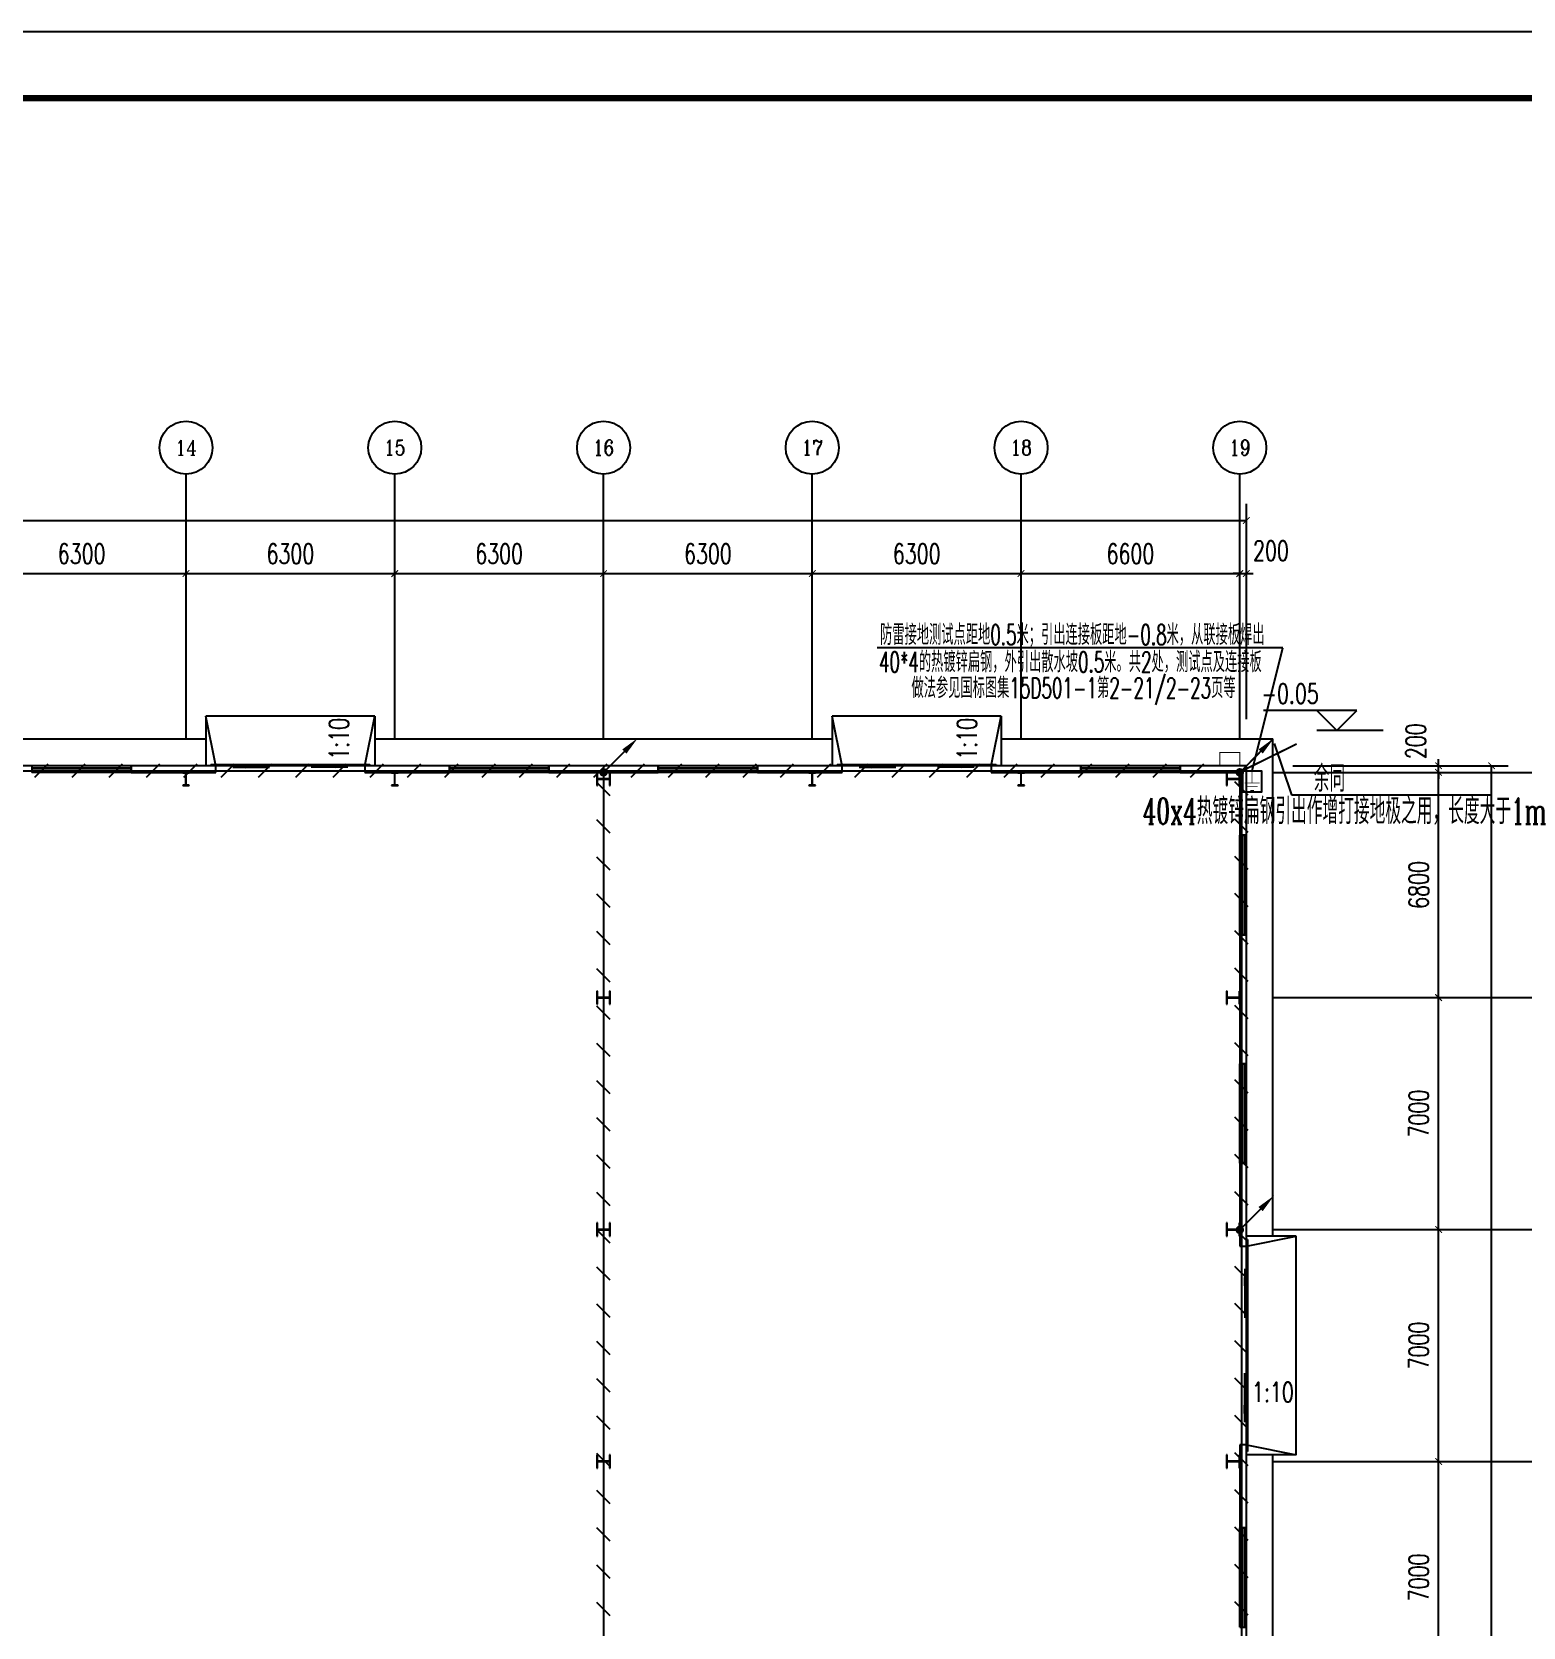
# Model space of a CAD drawing. Extents: x -417156 to 1571408, y 205758 to 1045562.
# Drawn here: x 1503186 to 1548186, y 938454 to 986603 of the extents above; entities that cross this region are included whole.
import ezdxf
from ezdxf.enums import TextEntityAlignment as Align

# ---------------------------------------------------------------- set-up
doc = ezdxf.new("R2010")
doc.units = 0
doc.header["$LTSCALE"] = 1000
doc.header["$MEASUREMENT"] = 0
doc.linetypes.add('CENTER2', pattern=[1.14, 0.75, -0.13, 0.13, -0.13])
doc.layers.get('0').update_dxf_attribs({"linetype": 'CONTINUOUS'})
doc.layers.get('DEFPOINTS').update_dxf_attribs({"linetype": 'CONTINUOUS'})
for name, color, linetype in [('AXIS', 3, 'CONTINUOUS'), ('AXIS_TEXT', 7, 'CONTINUOUS'), ('COLUMN', 99, 'CONTINUOUS'), ('DIM_ELEV', 3, 'CONTINUOUS'), ('DIM_SYMB', 3, 'CONTINUOUS'), ('ELEMENT', 3, 'CONTINUOUS'), ('GROUND', 2, 'CONTINUOUS'), ('LWIRE', 4, 'CONTINUOUS'), ('PUB_TEXT', 7, 'CONTINUOUS'), ('PUB_TITLE', 4, 'CONTINUOUS'), ('SHTLN', 4, 'CONTINUOUS'), ('STAIR', 2, 'CONTINUOUS'), ('TEL_LEAD', 3, 'CONTINUOUS'), ('WALL', 9, 'CONTINUOUS'), ('WINDOW', 99, 'CONTINUOUS'), ('WIRE-接地', 4, 'CONTINUOUS'), ('WIRE-照明', 1, 'CONTINUOUS')]:
    doc.layers.add(name, color=color, linetype=linetype)
doc.styles.add('_TCH_AXIS', font='COMPLEX', dxfattribs={"bigfont": 'GBCBIG'})
doc.styles.add('_TCH_DIM', font='SIMPLEX', dxfattribs={"bigfont": 'GBCBIG'})
doc.styles.add('COMPLEX', font='COMPLEX')
doc.styles.add('DIM_FONT', font='SIMPLEX', dxfattribs={"width": 0.7, "bigfont": 'GBCBIG'})
doc.styles.get("Standard").update_dxf_attribs({"font": 'gbenor.shx', "bigfont": 'gbcbig.shx'})
doc.styles.add('STY53', font='COMPLEX', dxfattribs={"width": 0.6, "bigfont": 'HZTXT'})
doc.dimstyles.new('DIMN200', dxfattribs={"dimscale": 2, "dimtxt": 300, "dimasz": 100, "dimexe": 250, "dimexo": 300, "dimgap": 150, "dimtad": 1, "dimdec": 0, "dimzin": 0, "dimtxsty": 'DIM_FONT', "dimblk": 'ARCHTICK', "dimcen": 0.09, "dimclrt": 7, "dimazin": 3, "dimtfac": 1, "dimtdec": 0, "dimtix": 1, "dimtmove": 0, "dimatfit": 3, "dimtolj": 1, "dimtzin": 0})

# ---------------------------------------------------------------- blocks, each defined once
blk = doc.blocks.new('_ARCHTICK')
at = {"color": 0, "linetype": 'BYBLOCK', "const_width": 0.15}
blk.add_lwpolyline([(-0.5, -0.5), (0.5, 0.5)], dxfattribs=at)
blk = doc.blocks.new('*D72')
at = {"layer": 'AXIS', "color": 0}
for p, q in [((353709, 286158), (360209, 286158)), ((359709, 216158), (359709, 286158)), ((353709, 216158), (360209, 216158))]:
    blk.add_line(p, q, dxfattribs=at)
at = {"layer": 'DEFPOINTS', "color": 0}
for p in [(353109, 286158), (359709, 286158), (353109, 216158)]:
    blk.add_point(p, dxfattribs=at)
at = {"layer": 'AXIS', "color": 0, "xscale": 200, "yscale": 200, "zscale": 200}
for p, rotation in [((359709, 286158), 90), ((359709, 216158), 270)]:
    blk.add_blockref('_ARCHTICK', p, dxfattribs=dict(at, rotation=rotation))
at = {"layer": 'AXIS', "color": 7, "insert": (359109, 251158), "char_height": 600, "attachment_point": 5, "rotation": 90, "style": 'DIM_FONT'}
blk.add_mtext('\\A1;70000', dxfattribs=at)
blk = doc.blocks.new('*D80')
at = {"layer": 'AXIS', "color": 0}
for p, q in [((353709, 265158), (358609, 265158)), ((358109, 258158), (358109, 265158)), ((353709, 258158), (358609, 258158))]:
    blk.add_line(p, q, dxfattribs=at)
at = {"layer": 'DEFPOINTS', "color": 0}
for p in [(353109, 265158), (358109, 265158), (353109, 258158)]:
    blk.add_point(p, dxfattribs=at)
at = {"layer": 'AXIS', "color": 0, "xscale": 200, "yscale": 200, "zscale": 200}
for p, rotation in [((358109, 265158), 90), ((358109, 258158), 270)]:
    blk.add_blockref('_ARCHTICK', p, dxfattribs=dict(at, rotation=rotation))
at = {"layer": 'AXIS', "color": 7, "insert": (357509, 261658), "char_height": 600, "attachment_point": 5, "rotation": 90, "style": 'DIM_FONT'}
blk.add_mtext('\\A1;7000', dxfattribs=at)
blk = doc.blocks.new('*D81')
at = {"layer": 'AXIS', "color": 0}
for p, q in [((353709, 272158), (358609, 272158)), ((358109, 265158), (358109, 272158)), ((353709, 265158), (358609, 265158))]:
    blk.add_line(p, q, dxfattribs=at)
at = {"layer": 'DEFPOINTS', "color": 0}
for p in [(353109, 272158), (358109, 272158), (353109, 265158)]:
    blk.add_point(p, dxfattribs=at)
at = {"layer": 'AXIS', "color": 0, "xscale": 200, "yscale": 200, "zscale": 200}
for p, rotation in [((358109, 272158), 90), ((358109, 265158), 270)]:
    blk.add_blockref('_ARCHTICK', p, dxfattribs=dict(at, rotation=rotation))
at = {"layer": 'AXIS', "color": 7, "insert": (357509, 268658), "char_height": 600, "attachment_point": 5, "rotation": 90, "style": 'DIM_FONT'}
blk.add_mtext('\\A1;7000', dxfattribs=at)
blk = doc.blocks.new('*D82')
at = {"layer": 'AXIS', "color": 0}
for p, q in [((353709, 279158), (358609, 279158)), ((358109, 272158), (358109, 279158)), ((353709, 272158), (358609, 272158))]:
    blk.add_line(p, q, dxfattribs=at)
at = {"layer": 'DEFPOINTS', "color": 0}
for p in [(353109, 279158), (358109, 279158), (353109, 272158)]:
    blk.add_point(p, dxfattribs=at)
at = {"layer": 'AXIS', "color": 0, "xscale": 200, "yscale": 200, "zscale": 200}
for p, rotation in [((358109, 279158), 90), ((358109, 272158), 270)]:
    blk.add_blockref('_ARCHTICK', p, dxfattribs=dict(at, rotation=rotation))
at = {"layer": 'AXIS', "color": 7, "insert": (357509, 275658), "char_height": 600, "attachment_point": 5, "rotation": 90, "style": 'DIM_FONT'}
blk.add_mtext('\\A1;7000', dxfattribs=at)
blk = doc.blocks.new('*D83')
at = {"layer": 'AXIS', "color": 0}
for p, q in [((353709, 285958), (358609, 285958)), ((358109, 279158), (358109, 285958)), ((353709, 279158), (358609, 279158))]:
    blk.add_line(p, q, dxfattribs=at)
at = {"layer": 'DEFPOINTS', "color": 0}
for p in [(353109, 285958), (358109, 285958), (353109, 279158)]:
    blk.add_point(p, dxfattribs=at)
at = {"layer": 'AXIS', "color": 0, "xscale": 200, "yscale": 200, "zscale": 200}
for p, rotation in [((358109, 285958), 90), ((358109, 279158), 270)]:
    blk.add_blockref('_ARCHTICK', p, dxfattribs=dict(at, rotation=rotation))
at = {"layer": 'AXIS', "color": 7, "insert": (357509, 282558), "char_height": 600, "attachment_point": 5, "rotation": 90, "style": 'DIM_FONT'}
blk.add_mtext('\\A1;6800', dxfattribs=at)
blk = doc.blocks.new('*D84')
at = {"layer": 'AXIS', "color": 0}
for p, q in [((353709, 286158), (358609, 286158)), ((358109, 286158), (358109, 286358)), ((358109, 285958), (358109, 286158)), ((353709, 285958), (358609, 285958)), ((358109, 285958), (358109, 285758))]:
    blk.add_line(p, q, dxfattribs=at)
at = {"layer": 'DEFPOINTS', "color": 0}
for p in [(353109, 286158), (358109, 286158), (353109, 285958)]:
    blk.add_point(p, dxfattribs=at)
at = {"layer": 'AXIS', "color": 0, "xscale": 200, "yscale": 200, "zscale": 200}
for p, rotation in [((358109, 286158), 270), ((358109, 285958), 90)]:
    blk.add_blockref('_ARCHTICK', p, dxfattribs=dict(at, rotation=rotation))
at = {"layer": 'AXIS', "color": 7, "insert": (357419, 286898), "char_height": 600, "attachment_point": 5, "rotation": 90, "style": 'DIM_FONT'}
blk.add_mtext('\\A1;200', dxfattribs=at)
blk = doc.blocks.new('$WINLIB2D$00000001')
for p, q in [((-0.5, 0.5), (0.5, 0.5)), ((-0.5, 0.5), (-0.5, -0.5)), ((0.5, -0.5), (0.5, 0.5)), ((0.5, 0.167), (-0.5, 0.167)), ((0.5, -0.167), (-0.5, -0.167)), ((-0.5, -0.5), (0.5, -0.5))]:
    blk.add_line(p, q)
blk = doc.blocks.new('$DORLIB2D$00000130')
at = {"color": 0, "linetype": 'CONTINUOUS'}
for p, q in [((-0.5333, 0.6601), (-0.5333, 0.5127)), ((0, 0.6601), (-0.5333, 0.6601)), ((0, 0.5127), (0, 0.6601)), ((0.5333, 0.6601), (0, 0.6601)), ((0.5333, 0.6601), (0.5333, 0.5127)), ((0, 0.5127), (-0.5333, 0.5127)), ((0.5333, 0.5127), (0, 0.5127)), ((-0.3853, 0.2694), (-0.1396, 0.2694)), ((-0.3853, 0.2694), (-0.2999, 0.2144)), ((-0.2999, 0.2144), (-0.2999, 0.2694)), ((0.3853, 0.2694), (0.1396, 0.2694)), ((0.2999, 0.2144), (0.2999, 0.2694)), ((0.3853, 0.2694), (0.2999, 0.2144))]:
    blk.add_line(p, q, dxfattribs=at)
blk = doc.blocks.new('_AXISO')
blk.add_circle((0, 0), 0.5)
at = {"layer": 'AXIS_TEXT', "style": 'COMPLEX', "width": 1.041667}
blk.add_attdef('A', text='', height=0.56, dxfattribs=at).set_placement((-0.25, -0.28), (0.25, -0.28), align=Align.FIT)
blk = doc.blocks.new('*D106')
at = {"layer": 'AXIS', "color": 0}
for p, q in [((237909, 287558), (237909, 294058)), ((352309, 287558), (352309, 294058)), ((237909, 293558), (352309, 293558))]:
    blk.add_line(p, q, dxfattribs=at)
at = {"layer": 'DEFPOINTS', "color": 0}
for p in [(352309, 293558), (237909, 286958), (352309, 286958)]:
    blk.add_point(p, dxfattribs=at)
at = {"layer": 'AXIS', "color": 0, "xscale": 200, "yscale": 200, "zscale": 200, "rotation": 180}
blk.add_blockref('_ARCHTICK', (237909, 293558), dxfattribs=at)
at = {"layer": 'AXIS', "color": 0, "xscale": 200, "yscale": 200, "zscale": 200}
blk.add_blockref('_ARCHTICK', (352309, 293558), dxfattribs=at)
at = {"layer": 'AXIS', "color": 7, "insert": (295109, 294158), "char_height": 600, "attachment_point": 5, "style": 'DIM_FONT'}
blk.add_mtext('\\A1;114400', dxfattribs=at)
blk = doc.blocks.new('*D120')
at = {"layer": 'AXIS', "color": 0}
for p, q in [((314009, 287558), (314009, 292458)), ((320309, 287558), (320309, 292458)), ((314009, 291958), (320309, 291958))]:
    blk.add_line(p, q, dxfattribs=at)
at = {"layer": 'DEFPOINTS', "color": 0}
for p in [(320309, 291958), (314009, 286958), (320309, 286958)]:
    blk.add_point(p, dxfattribs=at)
at = {"layer": 'AXIS', "color": 0, "xscale": 200, "yscale": 200, "zscale": 200, "rotation": 180}
blk.add_blockref('_ARCHTICK', (314009, 291958), dxfattribs=at)
at = {"layer": 'AXIS', "color": 0, "xscale": 200, "yscale": 200, "zscale": 200}
blk.add_blockref('_ARCHTICK', (320309, 291958), dxfattribs=at)
at = {"layer": 'AXIS', "color": 7, "insert": (317159, 292558), "char_height": 600, "attachment_point": 5, "style": 'DIM_FONT'}
blk.add_mtext('\\A1;6300', dxfattribs=at)
blk = doc.blocks.new('*D121')
at = {"layer": 'AXIS', "color": 0}
for p, q in [((320309, 287558), (320309, 292458)), ((326609, 287558), (326609, 292458)), ((320309, 291958), (326609, 291958))]:
    blk.add_line(p, q, dxfattribs=at)
at = {"layer": 'DEFPOINTS', "color": 0}
for p in [(326609, 291958), (320309, 286958), (326609, 286958)]:
    blk.add_point(p, dxfattribs=at)
at = {"layer": 'AXIS', "color": 0, "xscale": 200, "yscale": 200, "zscale": 200, "rotation": 180}
blk.add_blockref('_ARCHTICK', (320309, 291958), dxfattribs=at)
at = {"layer": 'AXIS', "color": 0, "xscale": 200, "yscale": 200, "zscale": 200}
blk.add_blockref('_ARCHTICK', (326609, 291958), dxfattribs=at)
at = {"layer": 'AXIS', "color": 7, "insert": (323459, 292558), "char_height": 600, "attachment_point": 5, "style": 'DIM_FONT'}
blk.add_mtext('\\A1;6300', dxfattribs=at)
blk = doc.blocks.new('*D122')
at = {"layer": 'AXIS', "color": 0}
for p, q in [((326609, 287558), (326609, 292458)), ((332909, 287558), (332909, 292458)), ((326609, 291958), (332909, 291958))]:
    blk.add_line(p, q, dxfattribs=at)
at = {"layer": 'DEFPOINTS', "color": 0}
for p in [(332909, 291958), (326609, 286958), (332909, 286958)]:
    blk.add_point(p, dxfattribs=at)
at = {"layer": 'AXIS', "color": 0, "xscale": 200, "yscale": 200, "zscale": 200, "rotation": 180}
blk.add_blockref('_ARCHTICK', (326609, 291958), dxfattribs=at)
at = {"layer": 'AXIS', "color": 0, "xscale": 200, "yscale": 200, "zscale": 200}
blk.add_blockref('_ARCHTICK', (332909, 291958), dxfattribs=at)
at = {"layer": 'AXIS', "color": 7, "insert": (329759, 292558), "char_height": 600, "attachment_point": 5, "style": 'DIM_FONT'}
blk.add_mtext('\\A1;6300', dxfattribs=at)
blk = doc.blocks.new('*D123')
at = {"layer": 'AXIS', "color": 0}
for p, q in [((332909, 287558), (332909, 292458)), ((339209, 287558), (339209, 292458)), ((332909, 291958), (339209, 291958))]:
    blk.add_line(p, q, dxfattribs=at)
at = {"layer": 'DEFPOINTS', "color": 0}
for p in [(339209, 291958), (332909, 286958), (339209, 286958)]:
    blk.add_point(p, dxfattribs=at)
at = {"layer": 'AXIS', "color": 0, "xscale": 200, "yscale": 200, "zscale": 200, "rotation": 180}
blk.add_blockref('_ARCHTICK', (332909, 291958), dxfattribs=at)
at = {"layer": 'AXIS', "color": 0, "xscale": 200, "yscale": 200, "zscale": 200}
blk.add_blockref('_ARCHTICK', (339209, 291958), dxfattribs=at)
at = {"layer": 'AXIS', "color": 7, "insert": (336059, 292558), "char_height": 600, "attachment_point": 5, "style": 'DIM_FONT'}
blk.add_mtext('\\A1;6300', dxfattribs=at)
blk = doc.blocks.new('*D124')
at = {"layer": 'AXIS', "color": 0}
for p, q in [((339209, 287558), (339209, 292458)), ((345509, 287558), (345509, 292458)), ((339209, 291958), (345509, 291958))]:
    blk.add_line(p, q, dxfattribs=at)
at = {"layer": 'DEFPOINTS', "color": 0}
for p in [(345509, 291958), (339209, 286958), (345509, 286958)]:
    blk.add_point(p, dxfattribs=at)
at = {"layer": 'AXIS', "color": 0, "xscale": 200, "yscale": 200, "zscale": 200, "rotation": 180}
blk.add_blockref('_ARCHTICK', (339209, 291958), dxfattribs=at)
at = {"layer": 'AXIS', "color": 0, "xscale": 200, "yscale": 200, "zscale": 200}
blk.add_blockref('_ARCHTICK', (345509, 291958), dxfattribs=at)
at = {"layer": 'AXIS', "color": 7, "insert": (342359, 292558), "char_height": 600, "attachment_point": 5, "style": 'DIM_FONT'}
blk.add_mtext('\\A1;6300', dxfattribs=at)
blk = doc.blocks.new('*D125')
at = {"layer": 'AXIS', "color": 0}
for p, q in [((345509, 287558), (345509, 292458)), ((352109, 287558), (352109, 292458)), ((345509, 291958), (352109, 291958))]:
    blk.add_line(p, q, dxfattribs=at)
at = {"layer": 'DEFPOINTS', "color": 0}
for p in [(352109, 291958), (345509, 286958), (352109, 286958)]:
    blk.add_point(p, dxfattribs=at)
at = {"layer": 'AXIS', "color": 0, "xscale": 200, "yscale": 200, "zscale": 200, "rotation": 180}
blk.add_blockref('_ARCHTICK', (345509, 291958), dxfattribs=at)
at = {"layer": 'AXIS', "color": 0, "xscale": 200, "yscale": 200, "zscale": 200}
blk.add_blockref('_ARCHTICK', (352109, 291958), dxfattribs=at)
at = {"layer": 'AXIS', "color": 7, "insert": (348809, 292558), "char_height": 600, "attachment_point": 5, "style": 'DIM_FONT'}
blk.add_mtext('\\A1;6600', dxfattribs=at)
blk = doc.blocks.new('*D126')
at = {"layer": 'AXIS', "color": 0}
for p, q in [((352109, 287558), (352109, 292458)), ((352309, 287558), (352309, 292458)), ((352109, 291958), (351909, 291958)), ((352109, 291958), (352309, 291958)), ((352309, 291958), (352509, 291958))]:
    blk.add_line(p, q, dxfattribs=at)
at = {"layer": 'DEFPOINTS', "color": 0}
for p in [(352309, 291958), (352109, 286958), (352309, 286958)]:
    blk.add_point(p, dxfattribs=at)
at = {"layer": 'AXIS', "color": 0, "xscale": 200, "yscale": 200, "zscale": 200}
blk.add_blockref('_ARCHTICK', (352109, 291958), dxfattribs=at)
at = {"layer": 'AXIS', "color": 0, "xscale": 200, "yscale": 200, "zscale": 200, "rotation": 180}
blk.add_blockref('_ARCHTICK', (352309, 291958), dxfattribs=at)
at = {"layer": 'AXIS', "color": 7, "insert": (353049, 292648), "char_height": 600, "attachment_point": 5, "style": 'DIM_FONT'}
blk.add_mtext('\\A1;200', dxfattribs=at)
blk = doc.blocks.new('$TELECSYS$00000008')
blk.add_line((0.4, 0.4), (-0.4, -0.4))
blk = doc.blocks.new('$TELECSYS$00000079')
for p, q in [((0.7, 0.7), (0, 0)), ((0.104, 0.104), (0.104, 0.104)), ((-0.104, -0.104), (-0.104, -0.104))]:
    blk.add_line(p, q)
at = {"const_width": 0.142}
blk.add_lwpolyline([(-0.071, 0, 1), (0.071, 0, 1)], format="xyb", close=True, dxfattribs=at)
blk.add_solid([(0.63, 0.77), (0.77, 0.63), (1.15, 1.15)])
at = {"width": 0.8, "flags": 9}
blk.add_attdef('A', (0, 0), '', height=0.00002, dxfattribs=at)
blk = doc.blocks.new('$ELEMENT$00000390')
at = {"const_width": 0.0233}
for points in [[(0, 0), (0, -0.375)], [(-0.25, -0.375), (0.25, -0.375)], [(-0.188, -0.5), (0.188, -0.5)], [(-0.062, -0.625), (0.062, -0.625)]]:
    blk.add_lwpolyline(points, dxfattribs=at)
at = {"flags": 9}
blk.add_attdef('S', (0, 0), '', height=0.00000667, dxfattribs=at)
blk = doc.blocks.new('S')
at = {"layer": 'WINDOW', "color": 3}
blk.add_lwpolyline([(-940, 1072), (0, 1072), (0, 0), (-940, 0)], close=True, dxfattribs=at)
at = {"layer": 'ELEMENT', "xscale": 1500, "yscale": 1500, "zscale": 1500}
blk.add_blockref('$ELEMENT$00000390', (-469, 1025), dxfattribs=at)
blk = doc.blocks.new('E22')
at = {"color": 8, "const_width": 30}
blk.add_lwpolyline([(352109, 286157.7), (352109, 286557.7), (351509, 286557.7), (351509, 286157.7)], dxfattribs=at)
at = {"layer": 'AXIS', "color": 8}
for p, q in [((320309, 286957.7), (320309, 294957.7)), ((326609, 286957.7), (326609, 294957.7)), ((332909, 286957.7), (332909, 294957.7)), ((339209, 286957.7), (339209, 294957.7)), ((345509, 286957.7), (345509, 294957.7)), ((352109, 286957.7), (352109, 294957.7)), ((353109, 285957.7), (361109, 285957.7)), ((353109, 279157.7), (361109, 279157.7)), ((353109, 272157.7), (361109, 272157.7)), ((353109, 265157.7), (361109, 265157.7))]:
    blk.add_line(p, q, dxfattribs=at)
at = {"layer": 'COLUMN', "color": 8}
for p, q in [((320409, 285957.7), (320209, 285957.7)), ((320209, 285957.7), (320209, 285947.7)), ((320209, 285947.7), (320296.8, 285947.7)), ((320296.8, 285567.7), (320209, 285567.7)), ((320209, 285567.7), (320209, 285557.7)), ((320209, 285557.7), (320409, 285557.7)), ((320296.8, 285947.7), (320301.8, 285942.7)), ((320301.8, 285572.7), (320296.8, 285567.7)), ((320301.8, 285942.7), (320301.8, 285572.7)), ((320307.8, 285942.7), (320312.8, 285947.7)), ((320307.8, 285572.7), (320307.8, 285942.7)), ((320312.8, 285567.7), (320307.8, 285572.7)), ((320312.8, 285947.7), (320409, 285947.7)), ((320409, 285567.7), (320312.8, 285567.7)), ((320409, 285947.7), (320409, 285957.7)), ((320409, 285557.7), (320409, 285567.7)), ((326709, 285957.7), (326509, 285957.7)), ((326509, 285957.7), (326509, 285947.7)), ((326509, 285947.7), (326596.8, 285947.7)), ((326596.8, 285567.7), (326509, 285567.7)), ((326509, 285567.7), (326509, 285557.7)), ((326509, 285557.7), (326709, 285557.7)), ((326596.8, 285947.7), (326601.8, 285942.7)), ((326601.8, 285572.7), (326596.8, 285567.7)), ((326601.8, 285942.7), (326601.8, 285572.7)), ((326607.8, 285942.7), (326612.8, 285947.7)), ((326607.8, 285572.7), (326607.8, 285942.7)), ((326612.8, 285567.7), (326607.8, 285572.7)), ((326612.8, 285947.7), (326709, 285947.7)), ((326709, 285567.7), (326612.8, 285567.7)), ((326709, 285947.7), (326709, 285957.7)), ((326709, 285557.7), (326709, 285567.7)), ((332725, 285957.7), (332709, 285957.7)), ((332709, 285957.7), (332709, 285557.7)), ((332709, 285557.7), (332725, 285557.7)), ((332725, 285762.7), (332725, 285957.7)), ((333093, 285762.7), (332725, 285762.7)), ((332725, 285752.7), (333093, 285752.7)), ((332725, 285557.7), (332725, 285752.7)), ((333109, 285957.7), (333093, 285957.7)), ((333093, 285957.7), (333093, 285762.7)), ((333093, 285752.7), (333093, 285557.7)), ((333093, 285557.7), (333109, 285557.7)), ((333109, 285557.7), (333109, 285957.7)), ((339309, 285957.7), (339109, 285957.7)), ((339109, 285957.7), (339109, 285947.7)), ((339109, 285947.7), (339196.8, 285947.7)), ((339196.8, 285567.7), (339109, 285567.7)), ((339109, 285567.7), (339109, 285557.7)), ((339109, 285557.7), (339309, 285557.7)), ((339196.8, 285947.7), (339201.8, 285942.7)), ((339201.8, 285572.7), (339196.8, 285567.7)), ((339201.8, 285942.7), (339201.8, 285572.7)), ((339207.8, 285942.7), (339212.8, 285947.7)), ((339207.8, 285572.7), (339207.8, 285942.7)), ((339212.8, 285567.7), (339207.8, 285572.7)), ((339212.8, 285947.7), (339309, 285947.7)), ((339309, 285567.7), (339212.8, 285567.7)), ((339309, 285947.7), (339309, 285957.7)), ((339309, 285557.7), (339309, 285567.7)), ((345609, 285957.7), (345409, 285957.7)), ((345409, 285957.7), (345409, 285947.7)), ((345409, 285947.7), (345496.8, 285947.7)), ((345496.8, 285567.7), (345409, 285567.7)), ((345409, 285567.7), (345409, 285557.7)), ((345409, 285557.7), (345609, 285557.7)), ((345496.8, 285947.7), (345501.8, 285942.7)), ((345501.8, 285572.7), (345496.8, 285567.7)), ((345501.8, 285942.7), (345501.8, 285572.7)), ((345507.8, 285942.7), (345512.8, 285947.7)), ((345507.8, 285572.7), (345507.8, 285942.7)), ((345512.8, 285567.7), (345507.8, 285572.7)), ((345512.8, 285947.7), (345609, 285947.7)), ((345609, 285567.7), (345512.8, 285567.7)), ((345609, 285947.7), (345609, 285957.7)), ((345609, 285557.7), (345609, 285567.7)), ((351725, 285957.7), (351709, 285957.7)), ((351709, 285957.7), (351709, 285557.7)), ((351709, 285557.7), (351725, 285557.7)), ((351725, 285762.7), (351725, 285957.7)), ((352093, 285762.7), (351725, 285762.7)), ((351725, 285752.7), (352093, 285752.7)), ((351725, 285557.7), (351725, 285752.7)), ((352109, 285957.7), (352093, 285957.7)), ((352093, 285957.7), (352093, 285762.7)), ((352093, 285752.7), (352093, 285557.7)), ((352093, 285557.7), (352109, 285557.7)), ((352109, 285557.7), (352109, 285957.7)), ((332725, 279357.7), (332709, 279357.7)), ((332709, 279357.7), (332709, 278957.7)), ((332725, 279162.7), (332725, 279357.7)), ((333109, 279357.7), (333093, 279357.7)), ((333093, 279357.7), (333093, 279162.7)), ((333109, 278957.7), (333109, 279357.7)), ((351725, 279357.7), (351709, 279357.7)), ((351709, 279357.7), (351709, 278957.7)), ((351725, 279162.7), (351725, 279357.7)), ((352109, 279357.7), (352093, 279357.7)), ((352093, 279357.7), (352093, 279162.7)), ((352109, 278957.7), (352109, 279357.7)), ((332709, 278957.7), (332725, 278957.7)), ((333093, 279162.7), (332725, 279162.7)), ((332725, 279152.7), (333093, 279152.7)), ((332725, 278957.7), (332725, 279152.7)), ((333093, 279152.7), (333093, 278957.7)), ((333093, 278957.7), (333109, 278957.7)), ((351709, 278957.7), (351725, 278957.7)), ((352093, 279162.7), (351725, 279162.7)), ((351725, 279152.7), (352093, 279152.7)), ((351725, 278957.7), (351725, 279152.7)), ((352093, 279152.7), (352093, 278957.7)), ((352093, 278957.7), (352109, 278957.7)), ((332725, 272357.7), (332709, 272357.7)), ((332709, 272357.7), (332709, 271957.7)), ((332725, 272162.7), (332725, 272357.7)), ((333093, 272162.7), (332725, 272162.7)), ((332725, 272152.7), (333093, 272152.7)), ((332725, 271957.7), (332725, 272152.7)), ((333109, 272357.7), (333093, 272357.7)), ((333093, 272357.7), (333093, 272162.7)), ((333093, 272152.7), (333093, 271957.7)), ((333109, 271957.7), (333109, 272357.7)), ((351725, 272357.7), (351709, 272357.7)), ((351709, 272357.7), (351709, 271957.7)), ((351725, 272162.7), (351725, 272357.7)), ((352093, 272162.7), (351725, 272162.7)), ((351725, 272152.7), (352093, 272152.7)), ((351725, 271957.7), (351725, 272152.7)), ((352109, 272357.7), (352093, 272357.7)), ((352093, 272357.7), (352093, 272162.7)), ((352093, 272152.7), (352093, 271957.7)), ((352109, 271957.7), (352109, 272357.7)), ((332709, 271957.7), (332725, 271957.7)), ((333093, 271957.7), (333109, 271957.7)), ((351709, 271957.7), (351725, 271957.7)), ((352093, 271957.7), (352109, 271957.7)), ((332725, 265357.7), (332709, 265357.7)), ((332709, 265357.7), (332709, 264957.7)), ((332725, 265162.7), (332725, 265357.7)), ((333109, 265357.7), (333093, 265357.7)), ((333093, 265357.7), (333093, 265162.7)), ((333109, 264957.7), (333109, 265357.7)), ((351725, 265357.7), (351709, 265357.7)), ((351709, 265357.7), (351709, 264957.7)), ((351725, 265162.7), (351725, 265357.7)), ((352109, 265357.7), (352093, 265357.7)), ((352093, 265357.7), (352093, 265162.7)), ((352109, 264957.7), (352109, 265357.7)), ((332709, 264957.7), (332725, 264957.7)), ((333093, 265162.7), (332725, 265162.7)), ((332725, 265152.7), (333093, 265152.7)), ((332725, 264957.7), (332725, 265152.7)), ((333093, 265152.7), (333093, 264957.7)), ((333093, 264957.7), (333109, 264957.7)), ((351709, 264957.7), (351725, 264957.7)), ((352093, 265162.7), (351725, 265162.7)), ((351725, 265152.7), (352093, 265152.7)), ((351725, 264957.7), (351725, 265152.7)), ((352093, 265152.7), (352093, 264957.7)), ((352093, 264957.7), (352109, 264957.7))]:
    blk.add_line(p, q, dxfattribs=at)
at = {"layer": 'DIM_ELEV', "color": 8}
for p, q in [((355637.4, 287825.5), (352824.4, 287825.5)), ((355037.4, 287225.5), (354437.4, 287825.5)), ((355037.4, 287225.5), (355637.4, 287825.5)), ((356437.4, 287225.5), (354437.4, 287225.5))]:
    blk.add_line(p, q, dxfattribs=at)
at = {"layer": 'DIM_SYMB', "color": 8}
for points in [[(325431, 286431.4, 0, 0, 0), (325431, 286868.9, 160, 0, 0), (325431, 287468.9, 0, 0, 0)], [(344384, 286431.4, 0, 0, 0), (344384, 286868.9, 160, 0, 0), (344384, 287468.9, 0, 0, 0)], [(352485.4, 266742.3, 0, 0, 0), (353092.7, 266742.3, 160, 0, 0), (353692.7, 266742.3, 0, 0, 0)]]:
    blk.add_lwpolyline(points, format="xyseb", dxfattribs=at)
at = {"layer": 'GROUND', "color": 8}
for p, q in [((320908.8, 286957.7), (307108.8, 286957.7)), ((339808.8, 286957.7), (326008.8, 286957.7)), ((353109, 286957.7), (344908.8, 286957.7)), ((352309, 286157.7), (353109, 286957.7)), ((353109, 271957.7), (353109, 286957.7)), ((320908.8, 286157.7), (307108.8, 286157.7)), ((339808.8, 286157.7), (326008.8, 286157.7)), ((352309, 286157.7), (344908.8, 286157.7)), ((352309, 271957.7), (352309, 286157.7)), ((352309, 236957.7), (352309, 265357.7)), ((353109, 236957.7), (353109, 265357.7))]:
    blk.add_line(p, q, dxfattribs=at)
at = {"layer": 'STAIR', "color": 8}
for p, q in [((326008.8, 287657.7), (320908.8, 287657.7)), ((320908.8, 287657.7), (320908.8, 286157.7)), ((321208.8, 286157.7), (320908.8, 287657.7)), ((325708.8, 286157.7), (326008.8, 287657.7)), ((326008.8, 287657.7), (326008.8, 286157.7)), ((344908.8, 287657.7), (339808.8, 287657.7)), ((339808.8, 287657.7), (339808.8, 286157.7)), ((340108.8, 286157.7), (339808.8, 287657.7)), ((344608.8, 286157.7), (344908.8, 287657.7)), ((344908.8, 287657.7), (344908.8, 286157.7)), ((326008.8, 286157.7), (320908.8, 286157.7)), ((344908.8, 286157.7), (339808.8, 286157.7)), ((353809, 271957.7), (352309, 271957.7)), ((352309, 265357.7), (352309, 271957.7)), ((352309, 271657.7), (353809, 271957.7)), ((353809, 265357.7), (353809, 271957.7)), ((352309, 265657.7), (353809, 265357.7)), ((353809, 265357.7), (352309, 265357.7))]:
    blk.add_line(p, q, dxfattribs=at)
at = {"layer": 'WALL', "color": 8}
for p, q in [((320309, 286157.7), (318659, 286157.7)), ((318659, 286157.7), (318659, 285957.7)), ((321208.8, 286157.7), (320309, 286157.7)), ((321208.8, 285957.7), (321208.8, 286157.7)), ((326609, 286157.7), (325708.8, 286157.7)), ((325708.8, 286157.7), (325708.8, 285957.7)), ((328259, 286157.7), (326609, 286157.7)), ((328259, 285957.7), (328259, 286157.7)), ((333109, 286157.7), (331259, 286157.7)), ((331259, 286157.7), (331259, 285957.7)), ((334559, 286157.7), (333109, 286157.7)), ((334559, 285957.7), (334559, 286157.7)), ((339209, 286157.7), (337559, 286157.7)), ((337559, 286157.7), (337559, 285957.7)), ((340108.8, 286157.7), (339209, 286157.7)), ((340108.8, 285957.7), (340108.8, 286157.7)), ((345509, 286157.7), (344608.8, 286157.7)), ((344608.8, 286157.7), (344608.8, 285957.7)), ((347309, 286157.7), (345509, 286157.7)), ((347309, 285957.7), (347309, 286157.7)), ((352309, 286157.7), (350309, 286157.7)), ((350309, 286157.7), (350309, 285957.7)), ((352309, 284057.7), (352309, 286157.7)), ((318659, 285957.7), (320209, 285957.7)), ((320409, 285957.7), (321208.8, 285957.7)), ((325708.8, 285957.7), (326509, 285957.7)), ((326709, 285957.7), (328259, 285957.7)), ((331259, 285957.7), (332709, 285957.7)), ((332725, 285957.7), (333093, 285957.7)), ((333109, 285957.7), (334559, 285957.7)), ((337559, 285957.7), (339109, 285957.7)), ((339309, 285957.7), (340108.8, 285957.7)), ((344608.8, 285957.7), (345409, 285957.7)), ((345609, 285957.7), (347309, 285957.7)), ((350309, 285957.7), (351709, 285957.7)), ((351725, 285957.7), (352093, 285957.7)), ((352109, 285557.7), (352109, 284057.7)), ((352109, 284057.7), (352309, 284057.7)), ((352309, 281057.7), (352109, 281057.7)), ((352109, 281057.7), (352109, 279357.7)), ((352309, 279157.7), (352309, 281057.7)), ((352109, 278957.7), (352109, 277157.7)), ((352309, 277157.7), (352309, 279157.7)), ((352109, 277157.7), (352309, 277157.7)), ((352309, 274157.7), (352109, 274157.7)), ((352109, 274157.7), (352109, 272357.7)), ((352309, 272157.7), (352309, 274157.7)), ((352309, 271657.7), (352309, 272157.7)), ((352109, 271957.7), (352109, 271657.7)), ((352109, 271657.7), (352309, 271657.7)), ((352309, 265657.7), (352109, 265657.7)), ((352109, 265657.7), (352109, 265357.7)), ((352309, 265157.7), (352309, 265657.7)), ((352109, 264957.7), (352109, 263157.7)), ((352309, 263157.7), (352309, 265157.7)), ((352109, 263157.7), (352309, 263157.7))]:
    blk.add_line(p, q, dxfattribs=at)
at = {"layer": 'AXIS', "color": 8}
ref = blk.add_blockref('_AXISO', (320309, 295757.7), dxfattribs=dict(at, xscale=1600, yscale=1600, zscale=1600))
ref.add_attrib('A', '14', dxfattribs={"layer": 'AXIS_TEXT', "color": 8, "height": 445.3, "style": '_TCH_AXIS'}).set_placement((319980.3, 295535.1), (320637.7, 295535.1), align=Align.FIT)
ref = blk.add_blockref('_AXISO', (326609, 295757.7), dxfattribs=dict(at, xscale=1600, yscale=1600, zscale=1600))
ref.add_attrib('A', '15', dxfattribs={"layer": 'AXIS_TEXT', "color": 8, "height": 454.4, "style": '_TCH_AXIS', "width": 1.034483}).set_placement((326284.4, 295530.5), (326933.6, 295530.5), align=Align.FIT)
ref = blk.add_blockref('_AXISO', (332909, 295757.7), dxfattribs=dict(at, xscale=1600, yscale=1600, zscale=1600))
ref.add_attrib('A', '16', dxfattribs={"layer": 'AXIS_TEXT', "color": 8, "height": 463.84, "style": '_TCH_AXIS'}).set_placement((332588.7, 295525.8), (333229.3, 295525.8), align=Align.FIT)
ref = blk.add_blockref('_AXISO', (339209, 295757.7), dxfattribs=dict(at, xscale=1600, yscale=1600, zscale=1600))
ref.add_attrib('A', '17', dxfattribs={"layer": 'AXIS_TEXT', "color": 8, "height": 454.4, "style": '_TCH_AXIS', "width": 1.034483}).set_placement((338884.4, 295530.5), (339533.6, 295530.5), align=Align.FIT)
ref = blk.add_blockref('_AXISO', (345509, 295757.7), dxfattribs=dict(at, xscale=1600, yscale=1600, zscale=1600))
ref.add_attrib('A', '18', dxfattribs={"layer": 'AXIS_TEXT', "color": 8, "height": 454.4, "style": '_TCH_AXIS', "width": 1.034483}).set_placement((345184.4, 295530.5), (345833.6, 295530.5), align=Align.FIT)
ref = blk.add_blockref('_AXISO', (352109, 295757.7), dxfattribs=dict(at, xscale=1600, yscale=1600, zscale=1600))
ref.add_attrib('A', '19', dxfattribs={"layer": 'AXIS_TEXT', "color": 8, "height": 463.84, "style": '_TCH_AXIS'}).set_placement((351788.7, 295525.8), (352429.3, 295525.8), align=Align.FIT)
at = {"layer": 'WINDOW', "color": 8}
for name, p, xscale, yscale, zscale, rotation in [('$WINLIB2D$00000001', (317159, 286057.7), 3000, 200, 3000, 180), ('$DORLIB2D$00000130', (323458.8, 286057.7), 4500, -200, 4500, 180), ('$WINLIB2D$00000001', (329759, 286057.7), 3000, 200, 3000, 180), ('$WINLIB2D$00000001', (336059, 286057.7), 3000, 200, 3000, 180), ('$DORLIB2D$00000130', (342358.8, 286057.7), 4500, -200, 4500, 180), ('$WINLIB2D$00000001', (348809, 286057.7), 3000, 200, 3000, 180), ('$WINLIB2D$00000001', (352209, 282557.7), 3000, 200, 3000, 90), ('$WINLIB2D$00000001', (352209, 275657.7), 3000, 200, 3000, 90), ('$DORLIB2D$00000130', (352209, 268657.7), 6000, -200, 6000, 90), ('$WINLIB2D$00000001', (352209, 261657.7), 3000, 200, 3000, 90)]:
    blk.add_blockref(name, p, dxfattribs=dict(at, xscale=xscale, yscale=yscale, zscale=zscale, rotation=rotation))
at = {"layer": 'PUB_TEXT', "color": 7, "style": '_TCH_DIM', "width": 0.705882}
blk.add_text('-0.05', height=595, dxfattribs=at).set_placement((352764.4, 288035.5))
at = {"layer": 'PUB_TEXT', "color": 8, "style": '_TCH_DIM', "width": 0.705882}
for p in [(325221, 286340.1), (344174, 286340.1)]:
    blk.add_text('1:10', height=595, rotation=90, dxfattribs=at).set_placement(p)
blk.add_text('1:10', height=595, dxfattribs=at).set_placement((352479.1, 266952.3))
at = {"layer": 'AXIS', "color": 8}
for p1, p2, distance, picture, middle in [((237909, 286957.7), (352309, 286957.7), 6600, '*D106', (295109, 294157.7)), ((314009, 286957.7), (320309, 286957.7), 5000, '*D120', (317159, 292557.7)), ((320309, 286957.7), (326609, 286957.7), 5000, '*D121', (323459, 292557.7)), ((326609, 286957.7), (332909, 286957.7), 5000, '*D122', (329759, 292557.7)), ((332909, 286957.7), (339209, 286957.7), 5000, '*D123', (336059, 292557.7)), ((339209, 286957.7), (345509, 286957.7), 5000, '*D124', (342359, 292557.7)), ((345509, 286957.7), (352109, 286957.7), 5000, '*D125', (348809, 292557.7)), ((353109, 216157.7), (353109, 286157.7), -6600, '*D72', (359109, 251157.7)), ((353109, 279157.7), (353109, 285957.7), -5000, '*D83', (357509, 282557.7)), ((353109, 272157.7), (353109, 279157.7), -5000, '*D82', (357509, 275657.7)), ((353109, 265157.7), (353109, 272157.7), -5000, '*D81', (357509, 268657.7)), ((353109, 258157.7), (353109, 265157.7), -5000, '*D80', (357509, 261657.7))]:
    dim = blk.add_aligned_dim(p1=p1, p2=p2, distance=distance, dimstyle='DIMN200', dxfattribs=at)
    dim.commit()
    dim.dimension.update_dxf_attribs({"geometry": picture, "text_midpoint": middle})
for base, p1, p2, angle, picture, middle in [((352309, 291957.7), (352109, 286957.7), (352309, 286957.7), 0, '*D126', (353049, 292647.7)), ((358109, 286157.7), (353109, 285957.7), (353109, 286157.7), 90, '*D84', (357419, 286897.7))]:
    dim = blk.add_linear_dim(base=base, p1=p1, p2=p2, angle=angle, dimstyle='DIMN200', dxfattribs=at)
    dim.commit()
    dim.dimension.update_dxf_attribs({"geometry": picture, "text_midpoint": middle, "dimtype": 161})

msp = doc.modelspace()

# ---------------------------------------------------------------- linework, layer by layer
at = {"layer": 'PUB_TITLE'}
msp.add_lwpolyline([(1403208, 867803), (1571408, 867803), (1571408, 986603), (1403208, 986603)], close=True, dxfattribs=at)
at = {"layer": 'PUB_TITLE', "const_width": 200}
msp.add_lwpolyline([(1408208, 869803), (1569408, 869803), (1569408, 984603), (1408208, 984603)], close=True, dxfattribs=at)
at = {"layer": 'TEL_LEAD'}
for p, q in [((1540935, 968008), (1528690, 968008)), ((1540007, 964296), (1540935, 968008)), ((1540678, 965125), (1541196, 963579)), ((1541196, 963579), (1547235, 963579))]:
    msp.add_line(p, q, dxfattribs=at)
at = {"layer": 'WIRE-接地', "linetype": 'CENTER2', "const_width": 60}
for points in [[(1541353, 965111), (1539679, 964285)], [(1425609, 964296), (1539690, 964296), (1539690, 894615), (1425601, 894615), (1425601, 964296)], [(1520436, 964254), (1520436, 894615)]]:
    msp.add_lwpolyline(points, dxfattribs=at)

# ---------------------------------------------------------------- block references
msp.add_blockref('E22', (1187527, 678296))
at = {"layer": 'LWIRE', "xscale": 900, "yscale": 900, "zscale": 900}
for p in [(1520436, 964254), (1539636, 964254), (1539636, 950443)]:
    msp.add_blockref('$TELECSYS$00000079', p, dxfattribs=at)
at = {"layer": 'SHTLN', "xscale": 500, "yscale": 500, "zscale": 500}
for p in [(1503462, 964296), (1504587, 964296), (1505712, 964296), (1506837, 964296), (1507962, 964296), (1509087, 964296), (1510212, 964296), (1511337, 964296), (1512462, 964296), (1513587, 964296), (1514712, 964296), (1515837, 964296), (1516962, 964296), (1518087, 964296), (1519212, 964296), (1520337, 964296), (1521462, 964296), (1522587, 964296), (1523712, 964296), (1524837, 964296), (1525962, 964296), (1527087, 964296), (1528212, 964296), (1529337, 964296), (1530462, 964296), (1531587, 964296), (1532712, 964296), (1533837, 964296), (1534962, 964296), (1536087, 964296), (1537212, 964296), (1538337, 964296)]:
    msp.add_blockref('$TELECSYS$00000008', p, dxfattribs=at)
at = {"layer": 'SHTLN', "xscale": 500, "yscale": 500, "zscale": 500, "rotation": 270}
for p in [(1520436, 963747), (1539690, 963768), (1520436, 962622), (1539690, 962643), (1520436, 961497), (1539690, 961518), (1539690, 960393), (1520436, 960372), (1520436, 959247), (1539690, 959268), (1520436, 958122), (1539690, 958143), (1539690, 957018), (1520436, 956997), (1520436, 955872), (1539690, 955893), (1520436, 954747), (1539690, 954768), (1539690, 953643), (1520436, 953622), (1520436, 952497), (1539690, 952518), (1520436, 951372), (1539690, 951393), (1539690, 950268), (1520436, 950247), (1520436, 949122), (1539690, 949143), (1520436, 947997), (1539690, 948018), (1520436, 946872), (1539690, 946893), (1520436, 945747), (1539690, 945768), (1520436, 944622), (1539690, 944643), (1520436, 943497), (1539690, 943518), (1520436, 942372), (1539690, 942393), (1520436, 941247), (1539690, 941268), (1520436, 940122), (1539690, 940143), (1520436, 938997), (1539690, 939018)]:
    msp.add_blockref('$TELECSYS$00000008', p, dxfattribs=at)
at = {"layer": 'WIRE-接地', "xscale": 0.5999999940395355, "yscale": 0.5999999935738742, "zscale": 0.5999999936274709}
msp.add_blockref('S', (1540289, 963653), dxfattribs=at)

# ---------------------------------------------------------------- texts
at = {"layer": 'WIRE-照明', "color": 3, "linetype": 'CONTINUOUS', "style": 'STY53', "width": 0.6}
for s, height, p in [('防雷接地测试点距地0.5米；引出连接板距地-0.8米，从联接板焊出', 615.86, (1528781, 968100)), ('40*4的热镀锌扁钢，外引出散水坡0.5米。共2处，测试点及连接板', 615.86, (1528748, 967276)), ('做法参见国标图集15D501-1第2-21/2-23页等', 615.86, (1529728, 966494)), ('余同', 790.4, (1541868, 963669)), ('40x4热镀锌扁钢引出作增打接地极之用，长度大于1m', 790.35, (1536712, 962689))]:
    msp.add_text(s, height=height, dxfattribs=at).set_placement(p)

doc.saveas('drawing.dxf')
